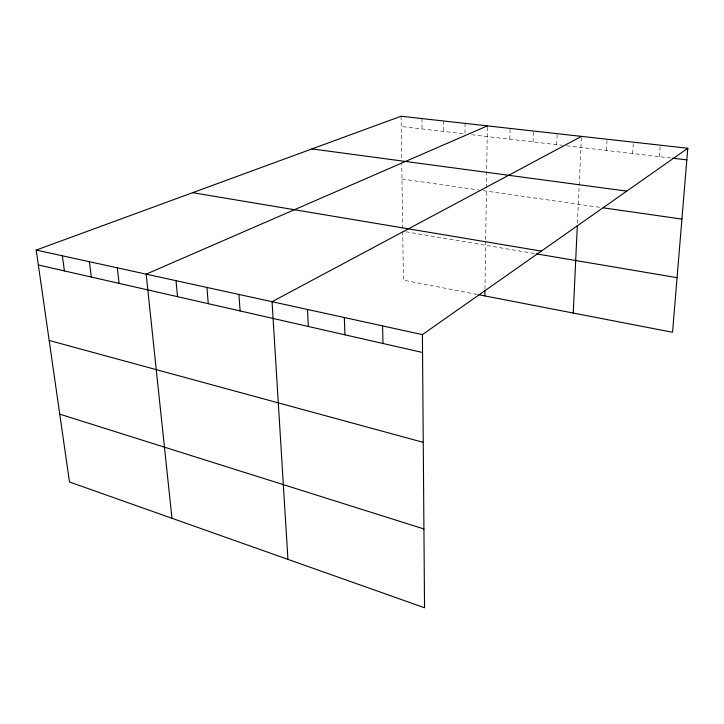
<?xml version="1.0" encoding="UTF-8"?>
<svg xmlns="http://www.w3.org/2000/svg" width="724" height="724" viewBox="0 0 724 724"><rect width="100%" height="100%" fill="white"/><g stroke="black" fill="none" stroke-linecap="round" stroke-linejoin="round"><path stroke-width="0.54" stroke-dasharray="3.62 2.71" d="M465.089 123.388L465.007 133.949L401.196 126.501M484.962 289.175L485.668 240.757M485.686 239.626L486.428 188.883M486.447 187.769L487.352 125.876M509.868 139.189L510.112 128.419M533.045 141.895L533.371 131.017M556.729 144.664L557.154 133.668M577.417 223.39L581.472 136.383M606.495 150.474L607.11 139.243M632.64 153.524L633.364 142.175M659.41 156.655L660.252 145.18M471.668 134.727L562.24 145.307M566.639 145.823L671.483 158.067M401.956 179.027L478.772 190.023M483.134 190.647L602.232 207.688M405.883 231.771L535.108 253.644M477.134 294.433L403.413 280.152L401.748 164.502M401.051 116.238L401.666 158.909M421.947 118.573L422.029 128.935M443.287 120.953L443.287 131.415"/><path stroke-width="1.09" d="M484.863 295.926L484.944 290.297M573.245 313.049L577.318 225.635M687.8 148.257L422.409 334.624L424.536 607.762L69.486 481.985L36.2 250.07L401.051 116.238L687.8 148.257L672.542 332.28L478.238 294.641M581.472 136.383L272.061 301.709L287.935 559.371M487.352 125.876L146.157 274.143L171.968 518.294M672.578 158.194L686.841 159.859M311.954 148.918L626.758 191.118M603.318 207.842L681.927 219.091M192.665 192.675L541.344 251.101M536.194 253.825L677.067 277.672M36.2 250.07L422.409 334.624M38.336 264.975L422.544 352.498M49.178 340.47L423.241 442.346M59.748 414.155L423.92 528.954M62.364 255.798L64.4 270.912M89.378 261.708L91.305 277.039M117.297 267.826L119.098 283.374M176.013 280.677L177.534 296.686M206.91 287.446L208.277 303.691M238.902 294.451L240.115 310.94M307.501 309.465L308.334 326.479M344.316 317.528L344.941 334.814M382.589 325.909L382.978 343.484"/></g></svg>
